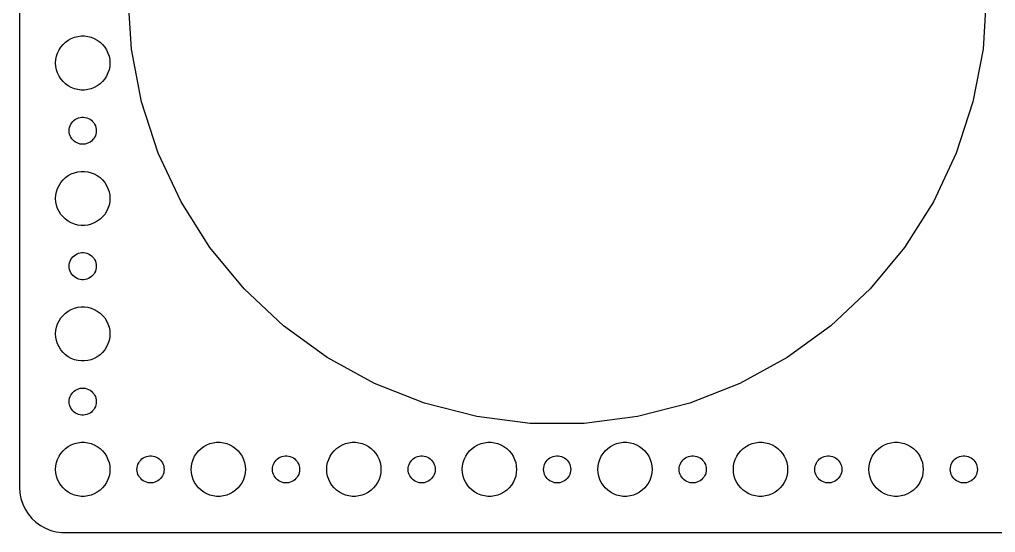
# Model space of a CAD drawing. Header units: metres. Extents: x -210 to 210, y -59 to 59.
# Drawn here: x -209.5 to -101.5, y -59.5 to -2.7 of the extents above; entities that cross this region are included whole.
import ezdxf

# ---------------------------------------------------------------- set-up
doc = ezdxf.new("R2010")
doc.units = ezdxf.units.M

msp = doc.modelspace()

# ---------------------------------------------------------------- linework, layer by layer
for p, q in [((-209.5, 54.5), (-209.5, -54.5)), ((-197.125, -5.95332), (-197.5, 0)), ((-102.5, 0), (-102.875, -5.95332)), ((-204.687, -5.44635), (-204.412, -5.18845)), ((-204.412, -5.18845), (-204.107, -4.96701)), ((-204.107, -4.96701), (-203.777, -4.78551)), ((-203.777, -4.78551), (-203.427, -4.64682)), ((-203.427, -4.64682), (-203.062, -4.55313)), ((-203.062, -4.55313), (-202.688, -4.50591)), ((-202.688, -4.50591), (-202.312, -4.50591)), ((-202.312, -4.50591), (-201.938, -4.55313)), ((-201.938, -4.55313), (-201.573, -4.64682)), ((-201.573, -4.64682), (-201.223, -4.78551)), ((-201.223, -4.78551), (-200.893, -4.96701)), ((-200.893, -4.96701), (-200.588, -5.18845)), ((-200.588, -5.18845), (-200.313, -5.44635)), ((-205.406, -6.75392), (-205.289, -6.39561)), ((-205.289, -6.39561), (-205.129, -6.05473)), ((-205.129, -6.05473), (-204.927, -5.73663)), ((-204.927, -5.73663), (-204.687, -5.44635)), ((-200.313, -5.44635), (-200.073, -5.73663)), ((-200.073, -5.73663), (-199.871, -6.05473)), ((-199.871, -6.05473), (-199.711, -6.39561)), ((-199.711, -6.39561), (-199.594, -6.75392)), ((-196.008, -11.8128), (-197.125, -5.95332)), ((-102.875, -5.95332), (-103.992, -11.8128)), ((-205.5, -7.5), (-205.476, -7.12399)), ((-205.476, -7.87599), (-205.5, -7.5)), ((-205.476, -7.12399), (-205.406, -6.75392)), ((-199.594, -6.75392), (-199.524, -7.12399)), ((-199.524, -7.12399), (-199.5, -7.5)), ((-199.5, -7.5), (-199.524, -7.87599)), ((-205.406, -8.24606), (-205.476, -7.87599)), ((-205.289, -8.60437), (-205.406, -8.24606)), ((-205.129, -8.94525), (-205.289, -8.60437)), ((-199.711, -8.60437), (-199.871, -8.94525)), ((-199.594, -8.24606), (-199.711, -8.60437)), ((-199.524, -7.87599), (-199.594, -8.24606)), ((-204.927, -9.26335), (-205.129, -8.94525)), ((-204.687, -9.55363), (-204.927, -9.26335)), ((-204.412, -9.81154), (-204.687, -9.55363)), ((-200.313, -9.55363), (-200.588, -9.81154)), ((-200.073, -9.26335), (-200.313, -9.55363)), ((-199.871, -8.94525), (-200.073, -9.26335)), ((-204.107, -10.033), (-204.412, -9.81154)), ((-203.777, -10.2145), (-204.107, -10.033)), ((-203.427, -10.3532), (-203.777, -10.2145)), ((-203.062, -10.4469), (-203.427, -10.3532)), ((-202.688, -10.4941), (-203.062, -10.4469)), ((-202.312, -10.4941), (-202.688, -10.4941)), ((-201.938, -10.4469), (-202.312, -10.4941)), ((-201.573, -10.3532), (-201.938, -10.4469)), ((-201.223, -10.2145), (-201.573, -10.3532)), ((-200.893, -10.033), (-201.223, -10.2145)), ((-200.588, -9.81154), (-200.893, -10.033)), ((-194.164, -17.4859), (-196.008, -11.8128)), ((-103.992, -11.8128), (-105.836, -17.4859)), ((-203.714, -14.1183), (-203.593, -13.9732)), ((-203.593, -13.9732), (-203.456, -13.8442)), ((-203.456, -13.8442), (-203.304, -13.7335)), ((-203.304, -13.7335), (-203.139, -13.6427)), ((-203.139, -13.6427), (-202.964, -13.5734)), ((-202.964, -13.5734), (-202.781, -13.5266)), ((-202.781, -13.5266), (-202.594, -13.5029)), ((-202.594, -13.5029), (-202.406, -13.5029)), ((-202.406, -13.5029), (-202.219, -13.5266)), ((-202.219, -13.5266), (-202.036, -13.5734)), ((-202.036, -13.5734), (-201.861, -13.6427)), ((-201.861, -13.6427), (-201.696, -13.7335)), ((-201.696, -13.7335), (-201.544, -13.8442)), ((-201.544, -13.8442), (-201.407, -13.9732)), ((-201.407, -13.9732), (-201.286, -14.1183)), ((-204, -15), (-203.988, -14.812)), ((-203.988, -15.188), (-204, -15)), ((-203.988, -14.812), (-203.953, -14.627)), ((-203.953, -14.627), (-203.895, -14.4478)), ((-203.895, -14.4478), (-203.814, -14.2774)), ((-203.814, -14.2774), (-203.714, -14.1183)), ((-201.286, -14.1183), (-201.186, -14.2774)), ((-201.186, -14.2774), (-201.105, -14.4478)), ((-201.105, -14.4478), (-201.047, -14.627)), ((-201.047, -14.627), (-201.012, -14.812)), ((-201.012, -14.812), (-201, -15)), ((-201, -15), (-201.012, -15.188)), ((-203.953, -15.373), (-203.988, -15.188)), ((-203.895, -15.5522), (-203.953, -15.373)), ((-203.814, -15.7226), (-203.895, -15.5522)), ((-203.714, -15.8817), (-203.814, -15.7226)), ((-203.593, -16.0268), (-203.714, -15.8817)), ((-203.456, -16.1558), (-203.593, -16.0268)), ((-203.304, -16.2665), (-203.456, -16.1558)), ((-201.544, -16.1558), (-201.696, -16.2665)), ((-201.407, -16.0268), (-201.544, -16.1558)), ((-201.286, -15.8817), (-201.407, -16.0268)), ((-201.186, -15.7226), (-201.286, -15.8817)), ((-201.105, -15.5522), (-201.186, -15.7226)), ((-201.047, -15.373), (-201.105, -15.5522)), ((-201.012, -15.188), (-201.047, -15.373)), ((-203.139, -16.3572), (-203.304, -16.2665)), ((-202.964, -16.4266), (-203.139, -16.3572)), ((-202.781, -16.4734), (-202.964, -16.4266)), ((-202.594, -16.497), (-202.781, -16.4734)), ((-202.406, -16.497), (-202.594, -16.497)), ((-202.219, -16.4734), (-202.406, -16.497)), ((-202.036, -16.4266), (-202.219, -16.4734)), ((-201.861, -16.3572), (-202.036, -16.4266)), ((-201.696, -16.2665), (-201.861, -16.3572)), ((-191.625, -22.8833), (-194.164, -17.4859)), ((-105.836, -17.4859), (-108.375, -22.8833)), ((-204.927, -20.7366), (-204.687, -20.4464)), ((-204.687, -20.4464), (-204.412, -20.1884)), ((-204.412, -20.1884), (-204.107, -19.967)), ((-204.107, -19.967), (-203.777, -19.7855)), ((-203.777, -19.7855), (-203.427, -19.6468)), ((-203.427, -19.6468), (-203.062, -19.5531)), ((-203.062, -19.5531), (-202.688, -19.5059)), ((-202.688, -19.5059), (-202.312, -19.5059)), ((-202.312, -19.5059), (-201.938, -19.5531)), ((-201.938, -19.5531), (-201.573, -19.6468)), ((-201.573, -19.6468), (-201.223, -19.7855)), ((-201.223, -19.7855), (-200.893, -19.967)), ((-200.893, -19.967), (-200.588, -20.1884)), ((-200.588, -20.1884), (-200.313, -20.4464)), ((-200.313, -20.4464), (-200.073, -20.7366)), ((-205.406, -21.7539), (-205.289, -21.3956)), ((-205.289, -21.3956), (-205.129, -21.0547)), ((-205.129, -21.0547), (-204.927, -20.7366)), ((-200.073, -20.7366), (-199.871, -21.0547)), ((-199.871, -21.0547), (-199.711, -21.3956)), ((-199.711, -21.3956), (-199.594, -21.7539)), ((-205.5, -22.5), (-205.476, -22.124)), ((-205.476, -22.876), (-205.5, -22.5)), ((-205.476, -22.124), (-205.406, -21.7539)), ((-199.594, -21.7539), (-199.524, -22.124)), ((-199.524, -22.124), (-199.5, -22.5)), ((-199.5, -22.5), (-199.524, -22.876)), ((-205.406, -23.2461), (-205.476, -22.876)), ((-205.289, -23.6044), (-205.406, -23.2461)), ((-205.129, -23.9453), (-205.289, -23.6044)), ((-199.711, -23.6044), (-199.871, -23.9453)), ((-199.594, -23.2461), (-199.711, -23.6044)), ((-199.524, -22.876), (-199.594, -23.2461)), ((-188.428, -27.9198), (-191.625, -22.8833)), ((-108.375, -22.8833), (-111.572, -27.9198)), ((-204.927, -24.2634), (-205.129, -23.9453)), ((-204.687, -24.5536), (-204.927, -24.2634)), ((-204.412, -24.8115), (-204.687, -24.5536)), ((-204.107, -25.033), (-204.412, -24.8115)), ((-200.588, -24.8115), (-200.893, -25.033)), ((-200.313, -24.5536), (-200.588, -24.8115)), ((-200.073, -24.2634), (-200.313, -24.5536)), ((-199.871, -23.9453), (-200.073, -24.2634)), ((-203.777, -25.2145), (-204.107, -25.033)), ((-203.427, -25.3532), (-203.777, -25.2145)), ((-203.062, -25.4469), (-203.427, -25.3532)), ((-202.688, -25.4941), (-203.062, -25.4469)), ((-202.312, -25.4941), (-202.688, -25.4941)), ((-201.938, -25.4469), (-202.312, -25.4941)), ((-201.573, -25.3532), (-201.938, -25.4469)), ((-201.223, -25.2145), (-201.573, -25.3532)), ((-200.893, -25.033), (-201.223, -25.2145)), ((-184.626, -32.516), (-188.428, -27.9198)), ((-111.572, -27.9198), (-115.374, -32.516)), ((-203.814, -29.2774), (-203.714, -29.1183)), ((-203.714, -29.1183), (-203.593, -28.9732)), ((-203.593, -28.9732), (-203.456, -28.8442)), ((-203.456, -28.8442), (-203.304, -28.7335)), ((-203.304, -28.7335), (-203.139, -28.6427)), ((-203.139, -28.6427), (-202.964, -28.5734)), ((-202.964, -28.5734), (-202.781, -28.5266)), ((-202.781, -28.5266), (-202.594, -28.503)), ((-202.594, -28.503), (-202.406, -28.503)), ((-202.406, -28.503), (-202.219, -28.5266)), ((-202.219, -28.5266), (-202.036, -28.5734)), ((-202.036, -28.5734), (-201.861, -28.6427)), ((-201.861, -28.6427), (-201.696, -28.7335)), ((-201.696, -28.7335), (-201.544, -28.8442)), ((-201.544, -28.8442), (-201.407, -28.9732)), ((-201.407, -28.9732), (-201.286, -29.1183)), ((-201.286, -29.1183), (-201.186, -29.2774)), ((-204, -30), (-203.988, -29.812)), ((-203.988, -30.188), (-204, -30)), ((-203.988, -29.812), (-203.953, -29.627)), ((-203.953, -30.373), (-203.988, -30.188)), ((-203.953, -29.627), (-203.895, -29.4478)), ((-203.895, -29.4478), (-203.814, -29.2774)), ((-201.186, -29.2774), (-201.105, -29.4478)), ((-201.105, -29.4478), (-201.047, -29.627)), ((-201.047, -29.627), (-201.012, -29.812)), ((-201.012, -30.188), (-201.047, -30.373)), ((-201.012, -29.812), (-201, -30)), ((-201, -30), (-201.012, -30.188)), ((-203.895, -30.5522), (-203.953, -30.373)), ((-203.814, -30.7226), (-203.895, -30.5522)), ((-203.714, -30.8817), (-203.814, -30.7226)), ((-203.593, -31.0268), (-203.714, -30.8817)), ((-203.456, -31.1558), (-203.593, -31.0268)), ((-203.304, -31.2665), (-203.456, -31.1558)), ((-203.139, -31.3572), (-203.304, -31.2665)), ((-201.696, -31.2665), (-201.861, -31.3572)), ((-201.544, -31.1558), (-201.696, -31.2665)), ((-201.407, -31.0268), (-201.544, -31.1558)), ((-201.286, -30.8817), (-201.407, -31.0268)), ((-201.186, -30.7226), (-201.286, -30.8817)), ((-201.105, -30.5522), (-201.186, -30.7226)), ((-201.047, -30.373), (-201.105, -30.5522)), ((-202.964, -31.4266), (-203.139, -31.3572)), ((-202.781, -31.4734), (-202.964, -31.4266)), ((-202.594, -31.497), (-202.781, -31.4734)), ((-202.406, -31.497), (-202.594, -31.497)), ((-202.219, -31.4734), (-202.406, -31.497)), ((-202.036, -31.4266), (-202.219, -31.4734)), ((-201.861, -31.3572), (-202.036, -31.4266)), ((-180.278, -36.5994), (-184.626, -32.516)), ((-115.374, -32.516), (-119.722, -36.5994)), ((-203.427, -34.6468), (-203.062, -34.5531)), ((-203.062, -34.5531), (-202.688, -34.5059)), ((-202.688, -34.5059), (-202.312, -34.5059)), ((-202.312, -34.5059), (-201.938, -34.5531)), ((-201.938, -34.5531), (-201.573, -34.6468)), ((-204.927, -35.7366), (-204.687, -35.4464)), ((-204.687, -35.4464), (-204.412, -35.1885)), ((-204.412, -35.1885), (-204.107, -34.967)), ((-204.107, -34.967), (-203.777, -34.7855)), ((-203.777, -34.7855), (-203.427, -34.6468)), ((-201.573, -34.6468), (-201.223, -34.7855)), ((-201.223, -34.7855), (-200.893, -34.967)), ((-200.893, -34.967), (-200.588, -35.1885)), ((-200.588, -35.1885), (-200.313, -35.4464)), ((-200.313, -35.4464), (-200.073, -35.7366)), ((-205.406, -36.7539), (-205.289, -36.3956)), ((-205.289, -36.3956), (-205.129, -36.0547)), ((-205.129, -36.0547), (-204.927, -35.7366)), ((-200.073, -35.7366), (-199.871, -36.0547)), ((-199.871, -36.0547), (-199.711, -36.3956)), ((-199.711, -36.3956), (-199.594, -36.7539)), ((-175.452, -40.1056), (-180.278, -36.5994)), ((-119.722, -36.5994), (-124.548, -40.1056)), ((-205.5, -37.5), (-205.476, -37.124)), ((-205.476, -37.876), (-205.5, -37.5)), ((-205.476, -37.124), (-205.406, -36.7539)), ((-199.594, -36.7539), (-199.524, -37.124)), ((-199.524, -37.124), (-199.5, -37.5)), ((-199.5, -37.5), (-199.524, -37.876)), ((-205.406, -38.2461), (-205.476, -37.876)), ((-205.289, -38.6044), (-205.406, -38.2461)), ((-205.129, -38.9453), (-205.289, -38.6044)), ((-199.711, -38.6044), (-199.871, -38.9453)), ((-199.594, -38.2461), (-199.711, -38.6044)), ((-199.524, -37.876), (-199.594, -38.2461)), ((-204.927, -39.2634), (-205.129, -38.9453)), ((-204.687, -39.5536), (-204.927, -39.2634)), ((-204.412, -39.8115), (-204.687, -39.5536)), ((-204.107, -40.033), (-204.412, -39.8115)), ((-200.588, -39.8115), (-200.893, -40.033)), ((-200.313, -39.5536), (-200.588, -39.8115)), ((-200.073, -39.2634), (-200.313, -39.5536)), ((-199.871, -38.9453), (-200.073, -39.2634)), ((-203.777, -40.2145), (-204.107, -40.033)), ((-203.427, -40.3532), (-203.777, -40.2145)), ((-203.062, -40.4469), (-203.427, -40.3532)), ((-202.688, -40.4941), (-203.062, -40.4469)), ((-202.312, -40.4941), (-202.688, -40.4941)), ((-201.938, -40.4469), (-202.312, -40.4941)), ((-201.573, -40.3532), (-201.938, -40.4469)), ((-201.223, -40.2145), (-201.573, -40.3532)), ((-200.893, -40.033), (-201.223, -40.2145)), ((-170.225, -42.9793), (-175.452, -40.1056)), ((-124.548, -40.1056), (-129.775, -42.9793)), ((-164.678, -45.1752), (-170.225, -42.9793)), ((-129.775, -42.9793), (-135.322, -45.1752)), ((-203.895, -44.4478), (-203.814, -44.2774)), ((-203.814, -44.2774), (-203.714, -44.1183)), ((-203.714, -44.1183), (-203.593, -43.9732)), ((-203.593, -43.9732), (-203.456, -43.8442)), ((-203.456, -43.8442), (-203.304, -43.7335)), ((-203.304, -43.7335), (-203.139, -43.6428)), ((-203.139, -43.6428), (-202.964, -43.5734)), ((-202.964, -43.5734), (-202.781, -43.5266)), ((-202.781, -43.5266), (-202.594, -43.503)), ((-202.594, -43.503), (-202.406, -43.503)), ((-202.406, -43.503), (-202.219, -43.5266)), ((-202.219, -43.5266), (-202.036, -43.5734)), ((-202.036, -43.5734), (-201.861, -43.6428)), ((-201.861, -43.6428), (-201.696, -43.7335)), ((-201.696, -43.7335), (-201.544, -43.8442)), ((-201.544, -43.8442), (-201.407, -43.9732)), ((-201.407, -43.9732), (-201.286, -44.1183)), ((-201.286, -44.1183), (-201.186, -44.2774)), ((-201.186, -44.2774), (-201.105, -44.4478)), ((-204, -45), (-203.988, -44.812)), ((-203.988, -45.188), (-204, -45)), ((-203.988, -44.812), (-203.953, -44.627)), ((-203.953, -45.373), (-203.988, -45.188)), ((-203.953, -44.627), (-203.895, -44.4478)), ((-201.105, -44.4478), (-201.047, -44.627)), ((-201.047, -44.627), (-201.012, -44.812)), ((-201.012, -45.188), (-201.047, -45.373)), ((-201.012, -44.812), (-201, -45)), ((-201, -45), (-201.012, -45.188)), ((-158.901, -46.6586), (-164.678, -45.1752)), ((-135.322, -45.1752), (-141.099, -46.6586)), ((-203.895, -45.5522), (-203.953, -45.373)), ((-203.814, -45.7226), (-203.895, -45.5522)), ((-203.714, -45.8817), (-203.814, -45.7226)), ((-203.593, -46.0268), (-203.714, -45.8817)), ((-203.456, -46.1558), (-203.593, -46.0268)), ((-203.304, -46.2665), (-203.456, -46.1558)), ((-203.139, -46.3572), (-203.304, -46.2665)), ((-202.964, -46.4266), (-203.139, -46.3572)), ((-202.781, -46.4734), (-202.964, -46.4266)), ((-202.036, -46.4266), (-202.219, -46.4734)), ((-201.861, -46.3572), (-202.036, -46.4266)), ((-201.696, -46.2665), (-201.861, -46.3572)), ((-201.544, -46.1558), (-201.696, -46.2665)), ((-201.407, -46.0268), (-201.544, -46.1558)), ((-201.286, -45.8817), (-201.407, -46.0268)), ((-201.186, -45.7226), (-201.286, -45.8817)), ((-201.105, -45.5522), (-201.186, -45.7226)), ((-201.047, -45.373), (-201.105, -45.5522)), ((-202.594, -46.497), (-202.781, -46.4734)), ((-202.406, -46.497), (-202.594, -46.497)), ((-202.219, -46.4734), (-202.406, -46.497)), ((-152.983, -47.4063), (-158.901, -46.6586)), ((-147.017, -47.4063), (-152.983, -47.4063)), ((-141.099, -46.6586), (-147.017, -47.4063)), ((-203.777, -49.7855), (-203.427, -49.6468)), ((-203.427, -49.6468), (-203.062, -49.5531)), ((-203.062, -49.5531), (-202.688, -49.5059)), ((-202.688, -49.5059), (-202.312, -49.5059)), ((-202.312, -49.5059), (-201.938, -49.5531)), ((-201.938, -49.5531), (-201.573, -49.6468)), ((-201.573, -49.6468), (-201.223, -49.7855)), ((-188.777, -49.7855), (-188.427, -49.6468)), ((-188.427, -49.6468), (-188.062, -49.5531)), ((-188.062, -49.5531), (-187.688, -49.5059)), ((-187.688, -49.5059), (-187.312, -49.5059)), ((-187.312, -49.5059), (-186.938, -49.5531)), ((-186.938, -49.5531), (-186.573, -49.6468)), ((-186.573, -49.6468), (-186.223, -49.7855)), ((-173.777, -49.7855), (-173.427, -49.6468)), ((-173.427, -49.6468), (-173.062, -49.5531)), ((-173.062, -49.5531), (-172.688, -49.5059)), ((-172.688, -49.5059), (-172.312, -49.5059)), ((-172.312, -49.5059), (-171.938, -49.5531)), ((-171.938, -49.5531), (-171.573, -49.6468)), ((-171.573, -49.6468), (-171.223, -49.7855)), ((-158.777, -49.7855), (-158.427, -49.6468)), ((-158.427, -49.6468), (-158.062, -49.5531)), ((-158.062, -49.5531), (-157.688, -49.5059)), ((-157.688, -49.5059), (-157.312, -49.5059)), ((-157.312, -49.5059), (-156.938, -49.5531)), ((-156.938, -49.5531), (-156.573, -49.6468)), ((-156.573, -49.6468), (-156.223, -49.7855)), ((-143.777, -49.7855), (-143.427, -49.6468)), ((-143.427, -49.6468), (-143.062, -49.5531)), ((-143.062, -49.5531), (-142.688, -49.5059)), ((-142.688, -49.5059), (-142.312, -49.5059)), ((-142.312, -49.5059), (-141.938, -49.5531)), ((-141.938, -49.5531), (-141.573, -49.6468)), ((-141.573, -49.6468), (-141.223, -49.7855)), ((-128.777, -49.7855), (-128.427, -49.6468)), ((-128.427, -49.6468), (-128.062, -49.5531)), ((-128.062, -49.5531), (-127.688, -49.5059)), ((-127.688, -49.5059), (-127.312, -49.5059)), ((-127.312, -49.5059), (-126.938, -49.5531)), ((-126.938, -49.5531), (-126.573, -49.6468)), ((-126.573, -49.6468), (-126.223, -49.7855)), ((-113.777, -49.7855), (-113.427, -49.6468)), ((-113.427, -49.6468), (-113.062, -49.5531)), ((-113.062, -49.5531), (-112.688, -49.5059)), ((-112.688, -49.5059), (-112.312, -49.5059)), ((-112.312, -49.5059), (-111.938, -49.5531)), ((-111.938, -49.5531), (-111.573, -49.6468)), ((-111.573, -49.6468), (-111.223, -49.7855)), ((-205.129, -51.0547), (-204.927, -50.7366)), ((-204.927, -50.7366), (-204.687, -50.4464)), ((-204.687, -50.4464), (-204.412, -50.1885)), ((-204.412, -50.1885), (-204.107, -49.967)), ((-204.107, -49.967), (-203.777, -49.7855)), ((-201.223, -49.7855), (-200.893, -49.967)), ((-200.893, -49.967), (-200.588, -50.1885)), ((-200.588, -50.1885), (-200.313, -50.4464)), ((-200.313, -50.4464), (-200.073, -50.7366)), ((-200.073, -50.7366), (-199.871, -51.0547)), ((-190.129, -51.0547), (-189.927, -50.7366)), ((-189.927, -50.7366), (-189.687, -50.4464)), ((-189.687, -50.4464), (-189.412, -50.1885)), ((-189.412, -50.1885), (-189.107, -49.967)), ((-189.107, -49.967), (-188.777, -49.7855)), ((-186.223, -49.7855), (-185.893, -49.967)), ((-185.893, -49.967), (-185.588, -50.1885)), ((-185.588, -50.1885), (-185.313, -50.4464)), ((-185.313, -50.4464), (-185.073, -50.7366)), ((-185.073, -50.7366), (-184.871, -51.0547)), ((-175.129, -51.0547), (-174.927, -50.7366)), ((-174.927, -50.7366), (-174.687, -50.4464)), ((-174.687, -50.4464), (-174.412, -50.1885)), ((-174.412, -50.1885), (-174.107, -49.967)), ((-174.107, -49.967), (-173.777, -49.7855)), ((-171.223, -49.7855), (-170.893, -49.967)), ((-170.893, -49.967), (-170.588, -50.1885)), ((-170.588, -50.1885), (-170.313, -50.4464)), ((-170.313, -50.4464), (-170.073, -50.7366)), ((-170.073, -50.7366), (-169.871, -51.0547)), ((-160.129, -51.0547), (-159.927, -50.7366)), ((-159.927, -50.7366), (-159.687, -50.4464)), ((-159.687, -50.4464), (-159.412, -50.1885)), ((-159.412, -50.1885), (-159.107, -49.967)), ((-159.107, -49.967), (-158.777, -49.7855)), ((-156.223, -49.7855), (-155.893, -49.967)), ((-155.893, -49.967), (-155.588, -50.1885)), ((-155.588, -50.1885), (-155.313, -50.4464)), ((-155.313, -50.4464), (-155.073, -50.7366)), ((-155.073, -50.7366), (-154.871, -51.0547)), ((-145.129, -51.0547), (-144.927, -50.7366)), ((-144.927, -50.7366), (-144.687, -50.4464)), ((-144.687, -50.4464), (-144.412, -50.1885)), ((-144.412, -50.1885), (-144.107, -49.967)), ((-144.107, -49.967), (-143.777, -49.7855)), ((-141.223, -49.7855), (-140.893, -49.967)), ((-140.893, -49.967), (-140.588, -50.1885)), ((-140.588, -50.1885), (-140.313, -50.4464)), ((-140.313, -50.4464), (-140.073, -50.7366)), ((-140.073, -50.7366), (-139.871, -51.0547)), ((-130.129, -51.0547), (-129.927, -50.7366)), ((-129.927, -50.7366), (-129.687, -50.4464)), ((-129.687, -50.4464), (-129.412, -50.1885)), ((-129.412, -50.1885), (-129.107, -49.967)), ((-129.107, -49.967), (-128.777, -49.7855)), ((-126.223, -49.7855), (-125.893, -49.967)), ((-125.893, -49.967), (-125.588, -50.1885)), ((-125.588, -50.1885), (-125.313, -50.4464)), ((-125.313, -50.4464), (-125.073, -50.7366)), ((-125.073, -50.7366), (-124.871, -51.0547)), ((-115.129, -51.0547), (-114.927, -50.7366)), ((-114.927, -50.7366), (-114.687, -50.4464)), ((-114.687, -50.4464), (-114.412, -50.1885)), ((-114.412, -50.1885), (-114.107, -49.967)), ((-114.107, -49.967), (-113.777, -49.7855)), ((-111.223, -49.7855), (-110.893, -49.967)), ((-110.893, -49.967), (-110.588, -50.1885)), ((-110.588, -50.1885), (-110.313, -50.4464)), ((-110.313, -50.4464), (-110.073, -50.7366)), ((-110.073, -50.7366), (-109.871, -51.0547)), ((-205.476, -52.124), (-205.406, -51.7539)), ((-205.406, -51.7539), (-205.289, -51.3956)), ((-205.289, -51.3956), (-205.129, -51.0547)), ((-199.871, -51.0547), (-199.711, -51.3956)), ((-199.711, -51.3956), (-199.594, -51.7539)), ((-199.594, -51.7539), (-199.524, -52.124)), ((-196.395, -51.9478), (-196.314, -51.7774)), ((-196.314, -51.7774), (-196.214, -51.6183)), ((-196.214, -51.6183), (-196.093, -51.4732)), ((-196.093, -51.4732), (-195.956, -51.3442)), ((-195.956, -51.3442), (-195.804, -51.2335)), ((-195.804, -51.2335), (-195.639, -51.1428)), ((-195.639, -51.1428), (-195.464, -51.0734)), ((-195.464, -51.0734), (-195.281, -51.0266)), ((-195.281, -51.0266), (-195.094, -51.003)), ((-195.094, -51.003), (-194.906, -51.003)), ((-194.906, -51.003), (-194.719, -51.0266)), ((-194.719, -51.0266), (-194.536, -51.0734)), ((-194.536, -51.0734), (-194.361, -51.1428)), ((-194.361, -51.1428), (-194.196, -51.2335)), ((-194.196, -51.2335), (-194.044, -51.3442)), ((-194.044, -51.3442), (-193.907, -51.4732)), ((-193.907, -51.4732), (-193.786, -51.6183)), ((-193.786, -51.6183), (-193.686, -51.7774)), ((-193.686, -51.7774), (-193.605, -51.9478)), ((-190.476, -52.124), (-190.406, -51.7539)), ((-190.406, -51.7539), (-190.289, -51.3956)), ((-190.289, -51.3956), (-190.129, -51.0547)), ((-184.871, -51.0547), (-184.711, -51.3956)), ((-184.711, -51.3956), (-184.594, -51.7539)), ((-184.594, -51.7539), (-184.524, -52.124)), ((-181.395, -51.9478), (-181.314, -51.7774)), ((-181.314, -51.7774), (-181.214, -51.6183)), ((-181.214, -51.6183), (-181.093, -51.4732)), ((-181.093, -51.4732), (-180.956, -51.3442)), ((-180.956, -51.3442), (-180.804, -51.2335)), ((-180.804, -51.2335), (-180.639, -51.1428)), ((-180.639, -51.1428), (-180.464, -51.0734)), ((-180.464, -51.0734), (-180.281, -51.0266)), ((-180.281, -51.0266), (-180.094, -51.003)), ((-180.094, -51.003), (-179.906, -51.003)), ((-179.906, -51.003), (-179.719, -51.0266)), ((-179.719, -51.0266), (-179.536, -51.0734)), ((-179.536, -51.0734), (-179.361, -51.1428)), ((-179.361, -51.1428), (-179.196, -51.2335)), ((-179.196, -51.2335), (-179.044, -51.3442)), ((-179.044, -51.3442), (-178.907, -51.4732)), ((-178.907, -51.4732), (-178.786, -51.6183)), ((-178.786, -51.6183), (-178.686, -51.7774)), ((-178.686, -51.7774), (-178.605, -51.9478)), ((-175.476, -52.124), (-175.406, -51.7539)), ((-175.406, -51.7539), (-175.289, -51.3956)), ((-175.289, -51.3956), (-175.129, -51.0547)), ((-169.871, -51.0547), (-169.711, -51.3956)), ((-169.711, -51.3956), (-169.594, -51.7539)), ((-169.594, -51.7539), (-169.524, -52.124)), ((-166.395, -51.9478), (-166.314, -51.7774)), ((-166.314, -51.7774), (-166.214, -51.6183)), ((-166.214, -51.6183), (-166.093, -51.4732)), ((-166.093, -51.4732), (-165.956, -51.3442)), ((-165.956, -51.3442), (-165.804, -51.2335)), ((-165.804, -51.2335), (-165.639, -51.1428)), ((-165.639, -51.1428), (-165.464, -51.0734)), ((-165.464, -51.0734), (-165.281, -51.0266)), ((-165.281, -51.0266), (-165.094, -51.003)), ((-165.094, -51.003), (-164.906, -51.003)), ((-164.906, -51.003), (-164.719, -51.0266)), ((-164.719, -51.0266), (-164.536, -51.0734)), ((-164.536, -51.0734), (-164.361, -51.1428)), ((-164.361, -51.1428), (-164.196, -51.2335)), ((-164.196, -51.2335), (-164.044, -51.3442)), ((-164.044, -51.3442), (-163.907, -51.4732)), ((-163.907, -51.4732), (-163.786, -51.6183)), ((-163.786, -51.6183), (-163.686, -51.7774)), ((-163.686, -51.7774), (-163.605, -51.9478)), ((-160.476, -52.124), (-160.406, -51.7539)), ((-160.406, -51.7539), (-160.289, -51.3956)), ((-160.289, -51.3956), (-160.129, -51.0547)), ((-154.871, -51.0547), (-154.711, -51.3956)), ((-154.711, -51.3956), (-154.594, -51.7539)), ((-154.594, -51.7539), (-154.524, -52.124)), ((-151.395, -51.9478), (-151.314, -51.7774)), ((-151.314, -51.7774), (-151.214, -51.6183)), ((-151.214, -51.6183), (-151.093, -51.4732)), ((-151.093, -51.4732), (-150.956, -51.3442)), ((-150.956, -51.3442), (-150.804, -51.2335)), ((-150.804, -51.2335), (-150.639, -51.1428)), ((-150.639, -51.1428), (-150.464, -51.0734)), ((-150.464, -51.0734), (-150.281, -51.0266)), ((-150.281, -51.0266), (-150.094, -51.003)), ((-150.094, -51.003), (-149.906, -51.003)), ((-149.906, -51.003), (-149.719, -51.0266)), ((-149.719, -51.0266), (-149.536, -51.0734)), ((-149.536, -51.0734), (-149.361, -51.1428)), ((-149.361, -51.1428), (-149.196, -51.2335)), ((-149.196, -51.2335), (-149.044, -51.3442)), ((-149.044, -51.3442), (-148.907, -51.4732)), ((-148.907, -51.4732), (-148.786, -51.6183)), ((-148.786, -51.6183), (-148.686, -51.7774)), ((-148.686, -51.7774), (-148.605, -51.9478)), ((-145.476, -52.124), (-145.406, -51.7539)), ((-145.406, -51.7539), (-145.289, -51.3956)), ((-145.289, -51.3956), (-145.129, -51.0547)), ((-139.871, -51.0547), (-139.711, -51.3956)), ((-139.711, -51.3956), (-139.594, -51.7539)), ((-139.594, -51.7539), (-139.524, -52.124)), ((-136.395, -51.9478), (-136.314, -51.7774)), ((-136.314, -51.7774), (-136.214, -51.6183)), ((-136.214, -51.6183), (-136.093, -51.4732)), ((-136.093, -51.4732), (-135.956, -51.3442)), ((-135.956, -51.3442), (-135.804, -51.2335)), ((-135.804, -51.2335), (-135.639, -51.1428)), ((-135.639, -51.1428), (-135.464, -51.0734)), ((-135.464, -51.0734), (-135.281, -51.0266)), ((-135.281, -51.0266), (-135.094, -51.003)), ((-135.094, -51.003), (-134.906, -51.003)), ((-134.906, -51.003), (-134.719, -51.0266)), ((-134.719, -51.0266), (-134.536, -51.0734)), ((-134.536, -51.0734), (-134.361, -51.1428)), ((-134.361, -51.1428), (-134.196, -51.2335)), ((-134.196, -51.2335), (-134.044, -51.3442)), ((-134.044, -51.3442), (-133.907, -51.4732)), ((-133.907, -51.4732), (-133.786, -51.6183)), ((-133.786, -51.6183), (-133.686, -51.7774)), ((-133.686, -51.7774), (-133.605, -51.9478)), ((-130.476, -52.124), (-130.406, -51.7539)), ((-130.406, -51.7539), (-130.289, -51.3956)), ((-130.289, -51.3956), (-130.129, -51.0547)), ((-124.871, -51.0547), (-124.711, -51.3956)), ((-124.711, -51.3956), (-124.594, -51.7539)), ((-124.594, -51.7539), (-124.524, -52.124)), ((-121.395, -51.9478), (-121.314, -51.7774)), ((-121.314, -51.7774), (-121.214, -51.6183)), ((-121.214, -51.6183), (-121.093, -51.4732)), ((-121.093, -51.4732), (-120.956, -51.3442)), ((-120.956, -51.3442), (-120.804, -51.2335)), ((-120.804, -51.2335), (-120.639, -51.1428)), ((-120.639, -51.1428), (-120.464, -51.0734)), ((-120.464, -51.0734), (-120.281, -51.0266)), ((-120.281, -51.0266), (-120.094, -51.003)), ((-120.094, -51.003), (-119.906, -51.003)), ((-119.906, -51.003), (-119.719, -51.0266)), ((-119.719, -51.0266), (-119.536, -51.0734)), ((-119.536, -51.0734), (-119.361, -51.1428)), ((-119.361, -51.1428), (-119.196, -51.2335)), ((-119.196, -51.2335), (-119.044, -51.3442)), ((-119.044, -51.3442), (-118.907, -51.4732)), ((-118.907, -51.4732), (-118.786, -51.6183)), ((-118.786, -51.6183), (-118.686, -51.7774)), ((-118.686, -51.7774), (-118.605, -51.9478)), ((-115.476, -52.124), (-115.406, -51.7539)), ((-115.406, -51.7539), (-115.289, -51.3956)), ((-115.289, -51.3956), (-115.129, -51.0547)), ((-109.871, -51.0547), (-109.711, -51.3956)), ((-109.711, -51.3956), (-109.594, -51.7539)), ((-109.594, -51.7539), (-109.524, -52.124)), ((-106.395, -51.9478), (-106.314, -51.7774)), ((-106.314, -51.7774), (-106.214, -51.6183)), ((-106.214, -51.6183), (-106.093, -51.4732)), ((-106.093, -51.4732), (-105.956, -51.3442)), ((-105.956, -51.3442), (-105.804, -51.2335)), ((-105.804, -51.2335), (-105.639, -51.1428)), ((-105.639, -51.1428), (-105.464, -51.0734)), ((-105.464, -51.0734), (-105.281, -51.0266)), ((-105.281, -51.0266), (-105.094, -51.003)), ((-105.094, -51.003), (-104.906, -51.003)), ((-104.906, -51.003), (-104.719, -51.0266)), ((-104.719, -51.0266), (-104.536, -51.0734)), ((-104.536, -51.0734), (-104.361, -51.1428)), ((-104.361, -51.1428), (-104.196, -51.2335)), ((-104.196, -51.2335), (-104.044, -51.3442)), ((-104.044, -51.3442), (-103.907, -51.4732)), ((-103.907, -51.4732), (-103.786, -51.6183)), ((-103.786, -51.6183), (-103.686, -51.7774)), ((-103.686, -51.7774), (-103.605, -51.9478)), ((-205.5, -52.5), (-205.476, -52.124)), ((-205.476, -52.876), (-205.5, -52.5)), ((-205.406, -53.2461), (-205.476, -52.876)), ((-199.524, -52.876), (-199.594, -53.2461)), ((-199.524, -52.124), (-199.5, -52.5)), ((-199.5, -52.5), (-199.524, -52.876)), ((-196.5, -52.5), (-196.488, -52.312)), ((-196.488, -52.688), (-196.5, -52.5)), ((-196.488, -52.312), (-196.453, -52.127)), ((-196.453, -52.873), (-196.488, -52.688)), ((-196.453, -52.127), (-196.395, -51.9478)), ((-196.395, -53.0522), (-196.453, -52.873)), ((-193.605, -51.9478), (-193.547, -52.127)), ((-193.547, -52.873), (-193.605, -53.0522)), ((-193.547, -52.127), (-193.512, -52.312)), ((-193.512, -52.688), (-193.547, -52.873)), ((-193.512, -52.312), (-193.5, -52.5)), ((-193.5, -52.5), (-193.512, -52.688)), ((-190.5, -52.5), (-190.476, -52.124)), ((-190.476, -52.876), (-190.5, -52.5)), ((-190.406, -53.2461), (-190.476, -52.876)), ((-184.524, -52.876), (-184.594, -53.2461)), ((-184.524, -52.124), (-184.5, -52.5)), ((-184.5, -52.5), (-184.524, -52.876)), ((-181.5, -52.5), (-181.488, -52.312)), ((-181.488, -52.688), (-181.5, -52.5)), ((-181.488, -52.312), (-181.453, -52.127)), ((-181.453, -52.873), (-181.488, -52.688)), ((-181.453, -52.127), (-181.395, -51.9478)), ((-181.395, -53.0522), (-181.453, -52.873)), ((-178.605, -51.9478), (-178.547, -52.127)), ((-178.547, -52.873), (-178.605, -53.0522)), ((-178.547, -52.127), (-178.512, -52.312)), ((-178.512, -52.688), (-178.547, -52.873)), ((-178.512, -52.312), (-178.5, -52.5)), ((-178.5, -52.5), (-178.512, -52.688)), ((-175.5, -52.5), (-175.476, -52.124)), ((-175.476, -52.876), (-175.5, -52.5)), ((-175.406, -53.2461), (-175.476, -52.876)), ((-169.524, -52.876), (-169.594, -53.2461)), ((-169.524, -52.124), (-169.5, -52.5)), ((-169.5, -52.5), (-169.524, -52.876)), ((-166.5, -52.5), (-166.488, -52.312)), ((-166.488, -52.688), (-166.5, -52.5)), ((-166.488, -52.312), (-166.453, -52.127)), ((-166.453, -52.873), (-166.488, -52.688)), ((-166.453, -52.127), (-166.395, -51.9478)), ((-166.395, -53.0522), (-166.453, -52.873)), ((-163.605, -51.9478), (-163.547, -52.127)), ((-163.547, -52.873), (-163.605, -53.0522)), ((-163.547, -52.127), (-163.512, -52.312)), ((-163.512, -52.688), (-163.547, -52.873)), ((-163.512, -52.312), (-163.5, -52.5)), ((-163.5, -52.5), (-163.512, -52.688)), ((-160.5, -52.5), (-160.476, -52.124)), ((-160.476, -52.876), (-160.5, -52.5)), ((-160.406, -53.2461), (-160.476, -52.876)), ((-154.524, -52.876), (-154.594, -53.2461)), ((-154.524, -52.124), (-154.5, -52.5)), ((-154.5, -52.5), (-154.524, -52.876)), ((-151.5, -52.5), (-151.488, -52.312)), ((-151.488, -52.688), (-151.5, -52.5)), ((-151.488, -52.312), (-151.453, -52.127)), ((-151.453, -52.873), (-151.488, -52.688)), ((-151.453, -52.127), (-151.395, -51.9478)), ((-151.395, -53.0522), (-151.453, -52.873)), ((-148.605, -51.9478), (-148.547, -52.127)), ((-148.547, -52.873), (-148.605, -53.0522)), ((-148.547, -52.127), (-148.512, -52.312)), ((-148.512, -52.688), (-148.547, -52.873)), ((-148.512, -52.312), (-148.5, -52.5)), ((-148.5, -52.5), (-148.512, -52.688)), ((-145.5, -52.5), (-145.476, -52.124)), ((-145.476, -52.876), (-145.5, -52.5)), ((-145.406, -53.2461), (-145.476, -52.876)), ((-139.524, -52.876), (-139.594, -53.2461)), ((-139.524, -52.124), (-139.5, -52.5)), ((-139.5, -52.5), (-139.524, -52.876)), ((-136.5, -52.5), (-136.488, -52.312)), ((-136.488, -52.688), (-136.5, -52.5)), ((-136.488, -52.312), (-136.453, -52.127)), ((-136.453, -52.873), (-136.488, -52.688)), ((-136.453, -52.127), (-136.395, -51.9478)), ((-136.395, -53.0522), (-136.453, -52.873)), ((-133.605, -51.9478), (-133.547, -52.127)), ((-133.547, -52.873), (-133.605, -53.0522)), ((-133.547, -52.127), (-133.512, -52.312)), ((-133.512, -52.688), (-133.547, -52.873)), ((-133.512, -52.312), (-133.5, -52.5)), ((-133.5, -52.5), (-133.512, -52.688)), ((-130.5, -52.5), (-130.476, -52.124)), ((-130.476, -52.876), (-130.5, -52.5)), ((-130.406, -53.2461), (-130.476, -52.876)), ((-124.524, -52.876), (-124.594, -53.2461)), ((-124.524, -52.124), (-124.5, -52.5)), ((-124.5, -52.5), (-124.524, -52.876)), ((-121.5, -52.5), (-121.488, -52.312)), ((-121.488, -52.688), (-121.5, -52.5)), ((-121.488, -52.312), (-121.453, -52.127)), ((-121.453, -52.873), (-121.488, -52.688)), ((-121.453, -52.127), (-121.395, -51.9478)), ((-121.395, -53.0522), (-121.453, -52.873)), ((-118.605, -51.9478), (-118.547, -52.127)), ((-118.547, -52.873), (-118.605, -53.0522)), ((-118.547, -52.127), (-118.512, -52.312)), ((-118.512, -52.688), (-118.547, -52.873)), ((-118.512, -52.312), (-118.5, -52.5)), ((-118.5, -52.5), (-118.512, -52.688)), ((-115.5, -52.5), (-115.476, -52.124)), ((-115.476, -52.876), (-115.5, -52.5)), ((-115.406, -53.2461), (-115.476, -52.876)), ((-109.524, -52.876), (-109.594, -53.2461)), ((-109.524, -52.124), (-109.5, -52.5)), ((-109.5, -52.5), (-109.524, -52.876)), ((-106.5, -52.5), (-106.488, -52.312)), ((-106.488, -52.688), (-106.5, -52.5)), ((-106.488, -52.312), (-106.453, -52.127)), ((-106.453, -52.873), (-106.488, -52.688)), ((-106.453, -52.127), (-106.395, -51.9478)), ((-106.395, -53.0522), (-106.453, -52.873)), ((-103.605, -51.9478), (-103.547, -52.127)), ((-103.547, -52.873), (-103.605, -53.0522)), ((-103.547, -52.127), (-103.512, -52.312)), ((-103.512, -52.688), (-103.547, -52.873)), ((-103.512, -52.312), (-103.5, -52.5)), ((-103.5, -52.5), (-103.512, -52.688)), ((-205.289, -53.6044), (-205.406, -53.2461)), ((-205.129, -53.9453), (-205.289, -53.6044)), ((-204.927, -54.2634), (-205.129, -53.9453)), ((-199.871, -53.9453), (-200.073, -54.2634)), ((-199.711, -53.6044), (-199.871, -53.9453)), ((-199.594, -53.2461), (-199.711, -53.6044)), ((-196.314, -53.2226), (-196.395, -53.0522)), ((-196.214, -53.3817), (-196.314, -53.2226)), ((-196.093, -53.5268), (-196.214, -53.3817)), ((-195.956, -53.6558), (-196.093, -53.5268)), ((-195.804, -53.7665), (-195.956, -53.6558)), ((-195.639, -53.8572), (-195.804, -53.7665)), ((-195.464, -53.9266), (-195.639, -53.8572)), ((-195.281, -53.9734), (-195.464, -53.9266)), ((-195.094, -53.997), (-195.281, -53.9734)), ((-194.906, -53.997), (-195.094, -53.997)), ((-194.719, -53.9734), (-194.906, -53.997)), ((-194.536, -53.9266), (-194.719, -53.9734)), ((-194.361, -53.8572), (-194.536, -53.9266)), ((-194.196, -53.7665), (-194.361, -53.8572)), ((-194.044, -53.6558), (-194.196, -53.7665)), ((-193.907, -53.5268), (-194.044, -53.6558)), ((-193.786, -53.3817), (-193.907, -53.5268)), ((-193.686, -53.2226), (-193.786, -53.3817)), ((-193.605, -53.0522), (-193.686, -53.2226)), ((-190.289, -53.6044), (-190.406, -53.2461)), ((-190.129, -53.9453), (-190.289, -53.6044)), ((-189.927, -54.2634), (-190.129, -53.9453)), ((-184.871, -53.9453), (-185.073, -54.2634)), ((-184.711, -53.6044), (-184.871, -53.9453)), ((-184.594, -53.2461), (-184.711, -53.6044)), ((-181.314, -53.2226), (-181.395, -53.0522)), ((-181.214, -53.3817), (-181.314, -53.2226)), ((-181.093, -53.5268), (-181.214, -53.3817)), ((-180.956, -53.6558), (-181.093, -53.5268)), ((-180.804, -53.7665), (-180.956, -53.6558)), ((-180.639, -53.8572), (-180.804, -53.7665)), ((-180.464, -53.9266), (-180.639, -53.8572)), ((-180.281, -53.9734), (-180.464, -53.9266)), ((-180.094, -53.997), (-180.281, -53.9734)), ((-179.906, -53.997), (-180.094, -53.997)), ((-179.719, -53.9734), (-179.906, -53.997)), ((-179.536, -53.9266), (-179.719, -53.9734)), ((-179.361, -53.8572), (-179.536, -53.9266)), ((-179.196, -53.7665), (-179.361, -53.8572)), ((-179.044, -53.6558), (-179.196, -53.7665)), ((-178.907, -53.5268), (-179.044, -53.6558)), ((-178.786, -53.3817), (-178.907, -53.5268)), ((-178.686, -53.2226), (-178.786, -53.3817)), ((-178.605, -53.0522), (-178.686, -53.2226)), ((-175.289, -53.6044), (-175.406, -53.2461)), ((-175.129, -53.9453), (-175.289, -53.6044)), ((-174.927, -54.2634), (-175.129, -53.9453)), ((-169.871, -53.9453), (-170.073, -54.2634)), ((-169.711, -53.6044), (-169.871, -53.9453)), ((-169.594, -53.2461), (-169.711, -53.6044)), ((-166.314, -53.2226), (-166.395, -53.0522)), ((-166.214, -53.3817), (-166.314, -53.2226)), ((-166.093, -53.5268), (-166.214, -53.3817)), ((-165.956, -53.6558), (-166.093, -53.5268)), ((-165.804, -53.7665), (-165.956, -53.6558)), ((-165.639, -53.8572), (-165.804, -53.7665)), ((-165.464, -53.9266), (-165.639, -53.8572)), ((-165.281, -53.9734), (-165.464, -53.9266)), ((-165.094, -53.997), (-165.281, -53.9734)), ((-164.906, -53.997), (-165.094, -53.997)), ((-164.719, -53.9734), (-164.906, -53.997)), ((-164.536, -53.9266), (-164.719, -53.9734)), ((-164.361, -53.8572), (-164.536, -53.9266)), ((-164.196, -53.7665), (-164.361, -53.8572)), ((-164.044, -53.6558), (-164.196, -53.7665)), ((-163.907, -53.5268), (-164.044, -53.6558)), ((-163.786, -53.3817), (-163.907, -53.5268)), ((-163.686, -53.2226), (-163.786, -53.3817)), ((-163.605, -53.0522), (-163.686, -53.2226)), ((-160.289, -53.6044), (-160.406, -53.2461)), ((-160.129, -53.9453), (-160.289, -53.6044)), ((-159.927, -54.2634), (-160.129, -53.9453)), ((-154.871, -53.9453), (-155.073, -54.2634)), ((-154.711, -53.6044), (-154.871, -53.9453)), ((-154.594, -53.2461), (-154.711, -53.6044)), ((-151.314, -53.2226), (-151.395, -53.0522)), ((-151.214, -53.3817), (-151.314, -53.2226)), ((-151.093, -53.5268), (-151.214, -53.3817)), ((-150.956, -53.6558), (-151.093, -53.5268)), ((-150.804, -53.7665), (-150.956, -53.6558)), ((-150.639, -53.8572), (-150.804, -53.7665)), ((-150.464, -53.9266), (-150.639, -53.8572)), ((-150.281, -53.9734), (-150.464, -53.9266)), ((-150.094, -53.997), (-150.281, -53.9734)), ((-149.906, -53.997), (-150.094, -53.997)), ((-149.719, -53.9734), (-149.906, -53.997)), ((-149.536, -53.9266), (-149.719, -53.9734)), ((-149.361, -53.8572), (-149.536, -53.9266)), ((-149.196, -53.7665), (-149.361, -53.8572)), ((-149.044, -53.6558), (-149.196, -53.7665)), ((-148.907, -53.5268), (-149.044, -53.6558)), ((-148.786, -53.3817), (-148.907, -53.5268)), ((-148.686, -53.2226), (-148.786, -53.3817)), ((-148.605, -53.0522), (-148.686, -53.2226)), ((-145.289, -53.6044), (-145.406, -53.2461)), ((-145.129, -53.9453), (-145.289, -53.6044)), ((-144.927, -54.2634), (-145.129, -53.9453)), ((-139.871, -53.9453), (-140.073, -54.2634)), ((-139.711, -53.6044), (-139.871, -53.9453)), ((-139.594, -53.2461), (-139.711, -53.6044)), ((-136.314, -53.2226), (-136.395, -53.0522)), ((-136.214, -53.3817), (-136.314, -53.2226)), ((-136.093, -53.5268), (-136.214, -53.3817)), ((-135.956, -53.6558), (-136.093, -53.5268)), ((-135.804, -53.7665), (-135.956, -53.6558)), ((-135.639, -53.8572), (-135.804, -53.7665)), ((-135.464, -53.9266), (-135.639, -53.8572)), ((-135.281, -53.9734), (-135.464, -53.9266)), ((-135.094, -53.997), (-135.281, -53.9734)), ((-134.906, -53.997), (-135.094, -53.997)), ((-134.719, -53.9734), (-134.906, -53.997)), ((-134.536, -53.9266), (-134.719, -53.9734)), ((-134.361, -53.8572), (-134.536, -53.9266)), ((-134.196, -53.7665), (-134.361, -53.8572)), ((-134.044, -53.6558), (-134.196, -53.7665)), ((-133.907, -53.5268), (-134.044, -53.6558)), ((-133.786, -53.3817), (-133.907, -53.5268)), ((-133.686, -53.2226), (-133.786, -53.3817)), ((-133.605, -53.0522), (-133.686, -53.2226)), ((-130.289, -53.6044), (-130.406, -53.2461)), ((-130.129, -53.9453), (-130.289, -53.6044)), ((-129.927, -54.2634), (-130.129, -53.9453)), ((-124.871, -53.9453), (-125.073, -54.2634)), ((-124.711, -53.6044), (-124.871, -53.9453)), ((-124.594, -53.2461), (-124.711, -53.6044)), ((-121.314, -53.2226), (-121.395, -53.0522)), ((-121.214, -53.3817), (-121.314, -53.2226)), ((-121.093, -53.5268), (-121.214, -53.3817)), ((-120.956, -53.6558), (-121.093, -53.5268)), ((-120.804, -53.7665), (-120.956, -53.6558)), ((-120.639, -53.8572), (-120.804, -53.7665)), ((-120.464, -53.9266), (-120.639, -53.8572)), ((-120.281, -53.9734), (-120.464, -53.9266)), ((-120.094, -53.997), (-120.281, -53.9734)), ((-119.906, -53.997), (-120.094, -53.997)), ((-119.719, -53.9734), (-119.906, -53.997)), ((-119.536, -53.9266), (-119.719, -53.9734)), ((-119.361, -53.8572), (-119.536, -53.9266)), ((-119.196, -53.7665), (-119.361, -53.8572)), ((-119.044, -53.6558), (-119.196, -53.7665)), ((-118.907, -53.5268), (-119.044, -53.6558)), ((-118.786, -53.3817), (-118.907, -53.5268)), ((-118.686, -53.2226), (-118.786, -53.3817)), ((-118.605, -53.0522), (-118.686, -53.2226)), ((-115.289, -53.6044), (-115.406, -53.2461)), ((-115.129, -53.9453), (-115.289, -53.6044)), ((-114.927, -54.2634), (-115.129, -53.9453)), ((-109.871, -53.9453), (-110.073, -54.2634)), ((-109.711, -53.6044), (-109.871, -53.9453)), ((-109.594, -53.2461), (-109.711, -53.6044)), ((-106.314, -53.2226), (-106.395, -53.0522)), ((-106.214, -53.3817), (-106.314, -53.2226)), ((-106.093, -53.5268), (-106.214, -53.3817)), ((-105.956, -53.6558), (-106.093, -53.5268)), ((-105.804, -53.7665), (-105.956, -53.6558)), ((-105.639, -53.8572), (-105.804, -53.7665)), ((-105.464, -53.9266), (-105.639, -53.8572)), ((-105.281, -53.9734), (-105.464, -53.9266)), ((-105.094, -53.997), (-105.281, -53.9734)), ((-104.906, -53.997), (-105.094, -53.997)), ((-104.719, -53.9734), (-104.906, -53.997)), ((-104.536, -53.9266), (-104.719, -53.9734)), ((-104.361, -53.8572), (-104.536, -53.9266)), ((-104.196, -53.7665), (-104.361, -53.8572)), ((-104.044, -53.6558), (-104.196, -53.7665)), ((-103.907, -53.5268), (-104.044, -53.6558)), ((-103.786, -53.3817), (-103.907, -53.5268)), ((-103.686, -53.2226), (-103.786, -53.3817)), ((-103.605, -53.0522), (-103.686, -53.2226)), ((-209.5, -54.5), (-209.461, -55.1267)), ((-204.687, -54.5536), (-204.927, -54.2634)), ((-204.412, -54.8115), (-204.687, -54.5536)), ((-204.107, -55.033), (-204.412, -54.8115)), ((-203.777, -55.2145), (-204.107, -55.033)), ((-200.893, -55.033), (-201.223, -55.2145)), ((-200.588, -54.8115), (-200.893, -55.033)), ((-200.313, -54.5536), (-200.588, -54.8115)), ((-200.073, -54.2634), (-200.313, -54.5536)), ((-189.687, -54.5536), (-189.927, -54.2634)), ((-189.412, -54.8115), (-189.687, -54.5536)), ((-189.107, -55.033), (-189.412, -54.8115)), ((-188.777, -55.2145), (-189.107, -55.033)), ((-185.893, -55.033), (-186.223, -55.2145)), ((-185.588, -54.8115), (-185.893, -55.033)), ((-185.313, -54.5536), (-185.588, -54.8115)), ((-185.073, -54.2634), (-185.313, -54.5536)), ((-174.687, -54.5536), (-174.927, -54.2634)), ((-174.412, -54.8115), (-174.687, -54.5536)), ((-174.107, -55.033), (-174.412, -54.8115)), ((-173.777, -55.2145), (-174.107, -55.033)), ((-170.893, -55.033), (-171.223, -55.2145)), ((-170.588, -54.8115), (-170.893, -55.033)), ((-170.313, -54.5536), (-170.588, -54.8115)), ((-170.073, -54.2634), (-170.313, -54.5536)), ((-159.687, -54.5536), (-159.927, -54.2634)), ((-159.412, -54.8115), (-159.687, -54.5536)), ((-159.107, -55.033), (-159.412, -54.8115)), ((-158.777, -55.2145), (-159.107, -55.033)), ((-155.893, -55.033), (-156.223, -55.2145)), ((-155.588, -54.8115), (-155.893, -55.033)), ((-155.313, -54.5536), (-155.588, -54.8115)), ((-155.073, -54.2634), (-155.313, -54.5536)), ((-144.687, -54.5536), (-144.927, -54.2634)), ((-144.412, -54.8115), (-144.687, -54.5536)), ((-144.107, -55.033), (-144.412, -54.8115)), ((-143.777, -55.2145), (-144.107, -55.033)), ((-140.893, -55.033), (-141.223, -55.2145)), ((-140.588, -54.8115), (-140.893, -55.033)), ((-140.313, -54.5536), (-140.588, -54.8115)), ((-140.073, -54.2634), (-140.313, -54.5536)), ((-129.687, -54.5536), (-129.927, -54.2634)), ((-129.412, -54.8115), (-129.687, -54.5536)), ((-129.107, -55.033), (-129.412, -54.8115)), ((-128.777, -55.2145), (-129.107, -55.033)), ((-125.893, -55.033), (-126.223, -55.2145)), ((-125.588, -54.8115), (-125.893, -55.033)), ((-125.313, -54.5536), (-125.588, -54.8115)), ((-125.073, -54.2634), (-125.313, -54.5536)), ((-114.687, -54.5536), (-114.927, -54.2634)), ((-114.412, -54.8115), (-114.687, -54.5536)), ((-114.107, -55.033), (-114.412, -54.8115)), ((-113.777, -55.2145), (-114.107, -55.033)), ((-110.893, -55.033), (-111.223, -55.2145)), ((-110.588, -54.8115), (-110.893, -55.033)), ((-110.313, -54.5536), (-110.588, -54.8115)), ((-110.073, -54.2634), (-110.313, -54.5536)), ((-209.461, -55.1267), (-209.343, -55.7434)), ((-209.343, -55.7434), (-209.149, -56.3406)), ((-203.427, -55.3532), (-203.777, -55.2145)), ((-203.062, -55.4469), (-203.427, -55.3532)), ((-202.688, -55.4941), (-203.062, -55.4469)), ((-202.312, -55.4941), (-202.688, -55.4941)), ((-201.938, -55.4469), (-202.312, -55.4941)), ((-201.573, -55.3532), (-201.938, -55.4469)), ((-201.223, -55.2145), (-201.573, -55.3532)), ((-188.427, -55.3532), (-188.777, -55.2145)), ((-188.062, -55.4469), (-188.427, -55.3532)), ((-187.688, -55.4941), (-188.062, -55.4469)), ((-187.312, -55.4941), (-187.688, -55.4941)), ((-186.938, -55.4469), (-187.312, -55.4941)), ((-186.573, -55.3532), (-186.938, -55.4469)), ((-186.223, -55.2145), (-186.573, -55.3532)), ((-173.427, -55.3532), (-173.777, -55.2145)), ((-173.062, -55.4469), (-173.427, -55.3532)), ((-172.688, -55.4941), (-173.062, -55.4469)), ((-172.312, -55.4941), (-172.688, -55.4941)), ((-171.938, -55.4469), (-172.312, -55.4941)), ((-171.573, -55.3532), (-171.938, -55.4469)), ((-171.223, -55.2145), (-171.573, -55.3532)), ((-158.427, -55.3532), (-158.777, -55.2145)), ((-158.062, -55.4469), (-158.427, -55.3532)), ((-157.688, -55.4941), (-158.062, -55.4469)), ((-157.312, -55.4941), (-157.688, -55.4941)), ((-156.938, -55.4469), (-157.312, -55.4941)), ((-156.573, -55.3532), (-156.938, -55.4469)), ((-156.223, -55.2145), (-156.573, -55.3532)), ((-143.427, -55.3532), (-143.777, -55.2145)), ((-143.062, -55.4469), (-143.427, -55.3532)), ((-142.688, -55.4941), (-143.062, -55.4469)), ((-142.312, -55.4941), (-142.688, -55.4941)), ((-141.938, -55.4469), (-142.312, -55.4941)), ((-141.573, -55.3532), (-141.938, -55.4469)), ((-141.223, -55.2145), (-141.573, -55.3532)), ((-128.427, -55.3532), (-128.777, -55.2145)), ((-128.062, -55.4469), (-128.427, -55.3532)), ((-127.688, -55.4941), (-128.062, -55.4469)), ((-127.312, -55.4941), (-127.688, -55.4941)), ((-126.938, -55.4469), (-127.312, -55.4941)), ((-126.573, -55.3532), (-126.938, -55.4469)), ((-126.223, -55.2145), (-126.573, -55.3532)), ((-113.427, -55.3532), (-113.777, -55.2145)), ((-113.062, -55.4469), (-113.427, -55.3532)), ((-112.688, -55.4941), (-113.062, -55.4469)), ((-112.312, -55.4941), (-112.688, -55.4941)), ((-111.938, -55.4469), (-112.312, -55.4941)), ((-111.573, -55.3532), (-111.938, -55.4469)), ((-111.223, -55.2145), (-111.573, -55.3532)), ((-209.149, -56.3406), (-208.882, -56.9088)), ((-208.882, -56.9088), (-208.545, -57.4389)), ((-208.545, -57.4389), (-208.145, -57.9227)), ((-208.145, -57.9227), (-207.687, -58.3526)), ((-207.687, -58.3526), (-207.179, -58.7216)), ((-207.179, -58.7216), (-206.629, -59.0241)), ((-206.629, -59.0241), (-206.045, -59.2553)), ((-206.045, -59.2553), (-205.437, -59.4114)), ((-205.437, -59.4114), (-204.814, -59.4901)), ((-204.814, -59.4901), (204.814, -59.4901))]:
    msp.add_line(p, q)

doc.saveas('drawing.dxf')
